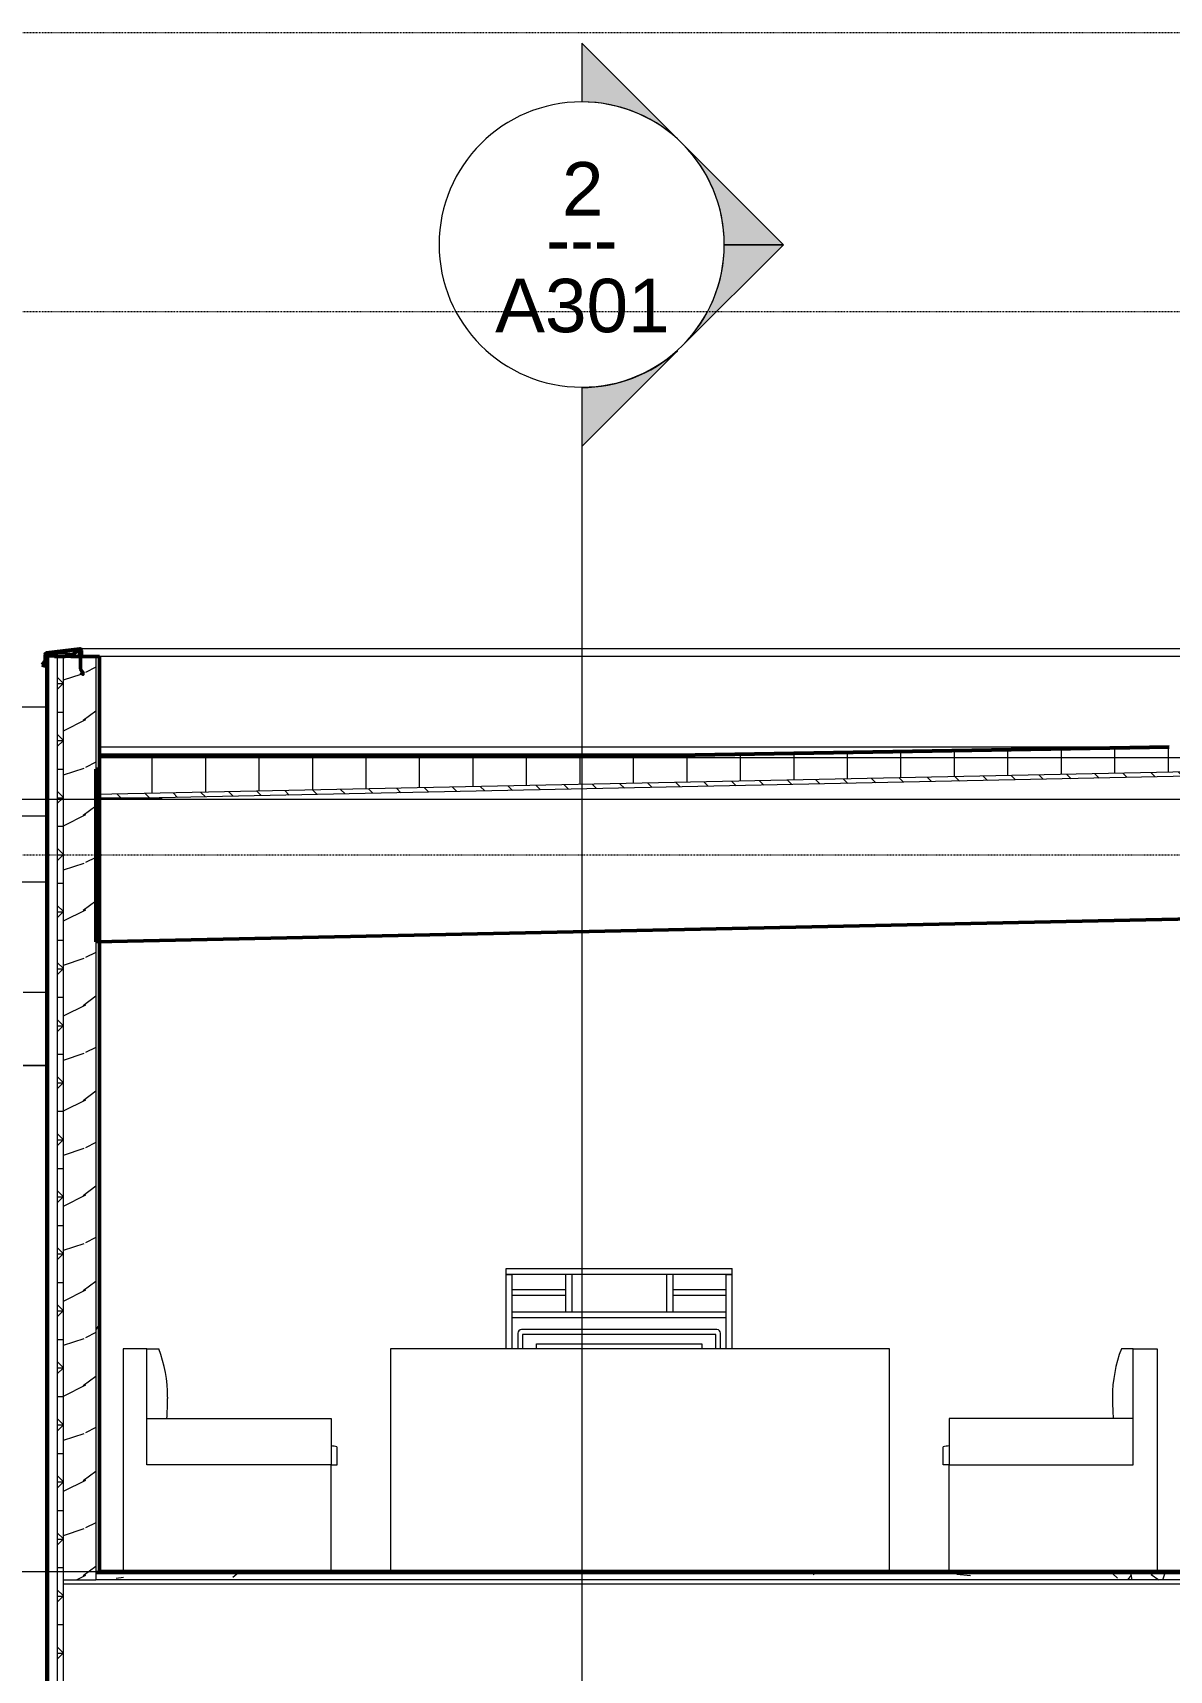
# Model space of a CAD drawing. Header units: inches. Extents: x -4169 to 1217, y -214 to 588.
# Drawn here: x -3863.1 to -3671.8, y 251.4 to 527 of the extents above; entities that cross this region are included whole.
import ezdxf

# ---------------------------------------------------------------- set-up
doc = ezdxf.new("R2010")
doc.units = ezdxf.units.IN
doc.header["$MEASUREMENT"] = 0
doc.linetypes.add('Aligning Line 1_8_', pattern=[0.25, 0.125, -0.125])
doc.linetypes.add('Grid Line 1_2_', pattern=[0.875, 0.5, -0.125, 0.125, -0.125])
for name, color, linetype, lineweight in [('0-1', 7, 'Continuous', 5), ('0-3', 7, 'Continuous', 9), ('A-FLOR-3', 192, 'Continuous', 50), ('A-FLOR-LEVL-1', 51, 'Grid Line 1_2_', 9), ('A-FLOR-MCUT', 51, 'Continuous', 13), ('A-FLOR-PATT-1', 8, 'Continuous', 9), ('A-GENM', 5, 'Continuous', 9), ('A-ROOF', 132, 'Continuous', 13), ('A-ROOF-1', 132, 'Continuous', 50), ('A-ROOF-PATT-1', 132, 'Continuous', 9), ('A-WALL', 113, 'Continuous', 13), ('A-WALL-2', 113, 'Continuous', 50), ('A-WALL-PATT-3', 111, 'Continuous', 9), ('G-ANNO-SYMB', 111, 'Aligning Line 1_8_', 9), ('G-ANNO-SYMB-1', 254, 'Aligning Line 1_8_', 9), ('G-ANNO-SYMB-2', 147, 'Aligning Line 1_8_', 9), ('G-ANNO-SYMB-3', 111, 'Continuous', 9), ('I-FURN', 30, 'Continuous', 9), ('I-FURN-1', 7, 'Continuous', 9)]:
    doc.layers.add(name, color=color, linetype=linetype, lineweight=lineweight)
doc.styles.add('Arial', font='arial.ttf', dxfattribs={"height": 9})
doc.styles.add('Century Gothic', font='ufonts.com_century-gothic.ttf', dxfattribs={"height": 9})
pattern_1 = [(0, (0, 0), (0, 4.798), []), (315, (0, 0), (4.7984266, 0), [6.786, -6.786]), (45, (0, 0), (4.7984266, 0), [6.786, -6.786])]
pattern_2 = [(216.87, (6.397, 15.994), (47.9809429, 31.9870857), [7.997, -71.971]), (206.565, (15.994, 11.196), (-15.993714, -15.994133), [17.881, -17.881]), (198.435, (15.994, 3.199), (-31.9867405, -15.99388), [10.115, -40.461])]
pattern_3 = [(0, (0, 0), (0, 9), []), (90, (0, 0), (-9, 6e-16), [])]

# ---------------------------------------------------------------- blocks, each defined once
blk = doc.blocks.new('CTR - 2nd Phase_rvt-1-BUILDING ELEVATION - COURTYARD - LOOKING EAST')
at = {"layer": 'A-FLOR-LEVL-1'}
for p, q in [((-4168.71, 398), (-1814.21, 398)), ((-4168.71, 268), (-1814.21, 268))]:
    blk.add_line(p, q, dxfattribs=at)
at = {"layer": 'G-ANNO-SYMB-1'}
for p, q in [((-1910.92, 526.95), (-4072.02, 526.95)), ((-1910.92, 388.59), (-4072.02, 388.59))]:
    blk.add_line(p, q, dxfattribs=at)
blk = doc.blocks.new('Entertainment_Center_14771 - Entertainment_Center_14771-1352616-BUILDING ELEVATION - COURTYARD - LOOKING EAST')
at = {"layer": 'I-FURN-1'}
for p, q in [((-3783.41, 319), (-3745.41, 319)), ((-3783.41, 318), (-3783.41, 319)), ((-3745.41, 318), (-3783.41, 318)), ((-3783.41, 318), (-3782.41, 318)), ((-3783.41, 305.5), (-3783.41, 318)), ((-3782.41, 305.5), (-3782.41, 318)), ((-3773.41, 311.72), (-3773.41, 318)), ((-3772.41, 318), (-3773.41, 318)), ((-3772.41, 318), (-3772.41, 311.72)), ((-3756.41, 311.72), (-3756.41, 318)), ((-3755.41, 318), (-3756.41, 318)), ((-3755.41, 318), (-3755.41, 311.72)), ((-3746.41, 318), (-3745.41, 318)), ((-3746.41, 305.5), (-3746.41, 318)), ((-3745.41, 318), (-3745.41, 319)), ((-3745.41, 305.5), (-3745.41, 318)), ((-3782.41, 315.47), (-3773.41, 315.47)), ((-3773.41, 314.47), (-3782.41, 314.47)), ((-3755.41, 315.47), (-3746.41, 315.47)), ((-3746.41, 314.47), (-3755.41, 314.47)), ((-3782.41, 311.72), (-3746.41, 311.72)), ((-3782.41, 310.72), (-3782.41, 311.72)), ((-3773.41, 311.72), (-3772.41, 311.72)), ((-3756.41, 311.72), (-3755.41, 311.72)), ((-3746.41, 310.72), (-3746.41, 311.72)), ((-3746.41, 310.72), (-3782.41, 310.72)), ((-3747.96, 308.72), (-3780.87, 308.72)), ((-3781.46, 308.13), (-3781.46, 305.5)), ((-3748.15, 307.93), (-3780.67, 307.93)), ((-3780.67, 307.93), (-3780.67, 305.5)), ((-3778.31, 306.36), (-3750.52, 306.36)), ((-3778.31, 305.5), (-3778.31, 306.36)), ((-3750.52, 306.36), (-3750.52, 305.5)), ((-3748.15, 305.5), (-3748.15, 307.93)), ((-3747.37, 305.5), (-3747.37, 308.13))]:
    blk.add_line(p, q, dxfattribs=at)
for centre, start, end in [((-3780.87, 308.13), 90, 180), ((-3747.96, 308.13), 0, 90)]:
    blk.add_arc(centre, 0.591, start, end, dxfattribs=at)
blk = doc.blocks.new('Couch-Both_Arms-Generic - 1-1352606-BUILDING ELEVATION - COURTYARD - LOOKING EAST')
at = {"layer": 'I-FURN-1'}
for p, q in [((-3802.9, 305.5), (-3802.9, 268)), ((-3718.9, 305.5), (-3802.9, 305.5)), ((-3718.9, 268), (-3718.9, 305.5))]:
    blk.add_line(p, q, dxfattribs=at)
blk = doc.blocks.new('Couch-Both_Arms-Generic - 2-1523460-BUILDING ELEVATION - COURTYARD - LOOKING EAST')
at = {"layer": 'I-FURN'}
for p, q in [((-3843.9, 293.75), (-3843.9, 305.5)), ((-3843.9, 305.5), (-3841.9, 305.5)), ((-3840.4, 297.37), (-3840.4, 297.12)), ((-3843.9, 286), (-3843.9, 293.75)), ((-3843.9, 293.75), (-3812.9, 293.75)), ((-3812.9, 293.75), (-3812.9, 286)), ((-3811.9, 286), (-3811.9, 289)), ((-3812.9, 286), (-3843.9, 286)), ((-3812.9, 286), (-3811.9, 286))]:
    blk.add_line(p, q, dxfattribs=at)
for centre, radius, start, end in [((-3863.16, 297.37), 22.76, 0, 20.9198), ((-3887.92, 297.12), 47.51, 355.9252, 0), ((-3827.78, 205.74), 84.76, 79.2045, 79.889)]:
    blk.add_arc(centre, radius, start, end, dxfattribs=at)
at = {"layer": 'I-FURN-1'}
for p, q in [((-3847.9, 305.5), (-3847.9, 268)), ((-3843.9, 305.5), (-3847.9, 305.5)), ((-3812.9, 268), (-3812.9, 286))]:
    blk.add_line(p, q, dxfattribs=at)
blk = doc.blocks.new('Couch-Both_Arms-Generic - 2-V8-BUILDING ELEVATION - COURTYARD - LOOKING EAST')
at = {"layer": 'I-FURN'}
for p, q in [((-3677.9, 305.5), (-3679.9, 305.5)), ((-3677.9, 293.75), (-3677.9, 305.5)), ((-3681.4, 297.37), (-3681.4, 297.12)), ((-3677.9, 293.75), (-3708.9, 293.75)), ((-3708.9, 293.75), (-3708.9, 286)), ((-3677.9, 286), (-3677.9, 293.75)), ((-3709.9, 286), (-3709.9, 289)), ((-3708.9, 286), (-3709.9, 286)), ((-3708.9, 286), (-3677.9, 286))]:
    blk.add_line(p, q, dxfattribs=at)
for centre, radius, start, end in [((-3658.65, 297.37), 22.76, 159.0802, 180), ((-3633.89, 297.12), 47.51, 180, 184.0748), ((-3694.03, 205.74), 84.76, 100.111, 100.7955)]:
    blk.add_arc(centre, radius, start, end, dxfattribs=at)
at = {"layer": 'I-FURN-1'}
for p, q in [((-3677.9, 305.5), (-3673.9, 305.5)), ((-3673.9, 305.5), (-3673.9, 268)), ((-3708.9, 268), (-3708.9, 286))]:
    blk.add_line(p, q, dxfattribs=at)
blk = doc.blocks.new('CTR - 1st Phase - Unit Layouts_rvt-1-BUILDING ELEVATION - COURTYARD - LOOKING EAST')
at = {"layer": '0-3'}
for name in ['Entertainment_Center_14771 - Entertainment_Center_14771-1352616-BUILDING ELEVATION - COURTYARD - LOOKING EAST', 'Couch-Both_Arms-Generic - 2-1523460-BUILDING ELEVATION - COURTYARD - LOOKING EAST', 'Couch-Both_Arms-Generic - 1-1352606-BUILDING ELEVATION - COURTYARD - LOOKING EAST', 'Couch-Both_Arms-Generic - 2-V8-BUILDING ELEVATION - COURTYARD - LOOKING EAST']:
    blk.add_blockref(name, (0, 0), dxfattribs=at)
blk = doc.blocks.new('CTR  - Topography_rvt-1-BUILDING ELEVATION - COURTYARD - LOOKING EAST')
at = {"layer": 'G-ANNO-SYMB-2'}
blk.add_line((-1910.92, 480), (-4072.02, 480), dxfattribs=at)
blk = doc.blocks.new('CTR - 1st Phase - Common Walls_rvt-1-BUILDING ELEVATION - COURTYARD - LOOKING EAST')
at = {"layer": 'A-FLOR-LEVL-1'}
for p, q in [((-4168.71, 398), (-1814.21, 398)), ((-4168.71, 268), (-1814.21, 268))]:
    blk.add_line(p, q, dxfattribs=at)
at = {"layer": 'G-ANNO-SYMB-2'}
for p, q in [((-1910.92, 526.95), (-4072.02, 526.95)), ((-1910.92, 526.95), (-4072.02, 526.95)), ((-1910.92, 480), (-4072.02, 480))]:
    blk.add_line(p, q, dxfattribs=at)
blk = doc.blocks.new('Basic Wall _ EXT - FIBER CEMENT - SMALL - ___-1820300-BUILDING ELEVATION - COURTYARD - LOOKING EAST')
at = {"layer": 'A-WALL'}
for p, q in [((-3860.77, 421.83), (-3860.76, 421.87)), ((-3860.75, 421.91), (-3860.72, 421.95)), ((-3856.24, 422.47), (-3860.71, 422.47)), ((-3859.22, 422.24), (-3860.69, 422.24)), ((-3860.64, 421.99), (-3860.6, 422)), ((-3856.64, 422.08), (-3859.43, 422.08)), ((-3856.27, 422.44), (-3859.14, 422.44)), ((-3856.6, 422.16), (-3859.14, 422.16)), ((-3856.67, 422), (-3856.61, 422.04)), ((-3855.03, 423.11), (-3855.39, 423.11)), ((-3405.58, 423.28), (-3855.16, 423.28)), ((-3861.21, 420.6), (-3861.4, 420.6)), ((-3860.97, 420.59), (-3861.2, 420.59)), ((-3861.18, 420.42), (-3860.72, 420.42)), ((-3860.72, 420.64), (-3860.84, 420.64)), ((-3860.72, 420.57), (-3860.8, 420.57)), ((-3854.6, 418.91), (-3854.66, 418.91))]:
    blk.add_line(p, q, dxfattribs=at)
at = {"layer": 'A-WALL', "flags": 128}
for points in [[(-3860.78, 422.6), (-3860.83, 422.59), (-3860.89, 422.56), (-3860.93, 422.52), (-3860.97, 422.47), (-3860.99, 422.41), (-3861, 422.35)], [(-3860.6, 422.08), (-3860.66, 422.07), (-3860.72, 422.05), (-3860.77, 422.01), (-3860.81, 421.95), (-3860.84, 421.89), (-3860.84, 421.87)], [(-3856.66, 422.1), (-3856.71, 422.07), (-3856.77, 422.05), (-3856.83, 422.04)], [(-3855.14, 422.86), (-3855.15, 422.92), (-3855.18, 422.98), (-3855.21, 423.03), (-3855.26, 423.07), (-3855.32, 423.1), (-3855.38, 423.11), (-3855.45, 423.11), (-3855.51, 423.09), (-3855.56, 423.05)], [(-3854.91, 423.03), (-3854.92, 423.09), (-3854.94, 423.15), (-3854.98, 423.2), (-3855.02, 423.24), (-3855.08, 423.27), (-3855.13, 423.28), (-3855.16, 423.28)], [(-3861.32, 420.45), (-3861.26, 420.43), (-3861.2, 420.42)], [(-3861.15, 420.5), (-3861.19, 420.49), (-3861.24, 420.5)], [(-3861.18, 420.42), (-3861.14, 420.42), (-3861.08, 420.44)], [(-3861, 421.44), (-3861, 421.39), (-3861.01, 421.35), (-3861.04, 421.3)], [(-3860.97, 421.26), (-3860.94, 421.32), (-3860.92, 421.38), (-3860.92, 421.44)], [(-3860.85, 421.39), (-3860.85, 421.35), (-3860.86, 421.3), (-3860.88, 421.26)], [(-3860.82, 421.22), (-3860.79, 421.28), (-3860.77, 421.33), (-3860.77, 421.39)], [(-3855.13, 419.85), (-3855.14, 419.89), (-3855.14, 419.94)], [(-3854.9, 419.9), (-3854.91, 419.95), (-3854.91, 419.99)]]:
    blk.add_lwpolyline(points, dxfattribs=at)
blk = doc.blocks.new('Basic Wall _ EXT - FIBER CEMENT - SMALL - ___-1820306-BUILDING ELEVATION - COURTYARD - LOOKING EAST')
at = {"layer": 'A-WALL'}
for p, q in [((-3860.6, 422), (-3860.47, 422)), ((-3860.47, 422), (-3859.43, 422)), ((-3857.65, 422), (-3857.65, 421.96)), ((-3857.65, 421.96), (-3856.83, 421.96)), ((-3855.22, 422), (-3855.22, 419.94)), ((-3855.14, 419.94), (-3855.14, 422)), ((-3854.99, 422), (-3854.99, 419.99)), ((-3854.91, 419.99), (-3854.91, 422)), ((-3855.17, 419.77), (-3854.77, 419.11)), ((-3855.08, 419.12), (-3855.12, 419.05)), ((-3855.12, 419.05), (-3854.73, 418.85)), ((-3854.7, 419.15), (-3855.11, 419.81)), ((-3854.66, 418.91), (-3855.08, 419.12)), ((-3854.94, 419.81), (-3854.54, 419.19)), ((-3854.47, 419.23), (-3854.87, 419.86)), ((-3854.77, 419.11), (-3854.7, 419.15)), ((-3854.59, 418.95), (-3854.66, 418.91))]:
    blk.add_line(p, q, dxfattribs=at)
at = {"layer": 'A-WALL', "flags": 128}
for points in [[(-3860.72, 421.95), (-3860.67, 421.98), (-3860.6, 422)], [(-3856.83, 421.96), (-3856.75, 421.97), (-3856.67, 422)]]:
    blk.add_lwpolyline(points, dxfattribs=at)
at = {"layer": 'A-WALL'}
for centre, radius, start, end in [((-3854.89, 419.94), 0.329, 180, 211.7619), ((-3854.89, 419.94), 0.25, 180, 211.7619), ((-3854.66, 419.99), 0.329, 180, 212.7375), ((-3854.66, 419.99), 0.25, 180, 212.7375), ((-3854.68, 419.1), 0.25, 260.2634, 32.7375), ((-3854.68, 419.1), 0.171, 302.6192, 32.7375)]:
    blk.add_arc(centre, radius, start, end, dxfattribs=at)
at = {"layer": 'A-WALL-2'}
for p, q in [((-3861, 422.35), (-3861, 421.44)), ((-3860.92, 421.44), (-3860.92, 422.35)), ((-3860.85, 421.83), (-3860.85, 421.39)), ((-3855.19, 423.28), (-3860.78, 422.6)), ((-3860.77, 422.52), (-3855.18, 423.2)), ((-3860.71, 422.47), (-3860.77, 422.27)), ((-3860.77, 422.27), (-3860.69, 422.24)), ((-3860.77, 421.39), (-3860.77, 421.83)), ((-3859.14, 422.44), (-3860.71, 422.47)), ((-3860.69, 422.24), (-3860.65, 422.39)), ((-3860.65, 422.39), (-3859.22, 422.37)), ((-3859.43, 422.08), (-3860.6, 422.08)), ((-3860.3, 422.23), (-3860.3, 422.16)), ((-3859.22, 422.23), (-3860.3, 422.23)), ((-3860.3, 422.16), (-3859.14, 422.16)), ((-3859.43, 422), (-3859.43, 422.08)), ((-3859.22, 422.37), (-3859.22, 422.23)), ((-3859.14, 422.16), (-3859.14, 422.44)), ((-3856.83, 422.04), (-3857.65, 422.04)), ((-3857.65, 422.04), (-3857.65, 422)), ((-3855.56, 423.05), (-3856.66, 422.1)), ((-3856.61, 422.04), (-3855.51, 422.99)), ((-3855.22, 422.86), (-3855.22, 422)), ((-3855.14, 422), (-3855.14, 422.86)), ((-3854.99, 423.03), (-3854.99, 422)), ((-3854.91, 422), (-3854.91, 423.03)), ((-3861.04, 421.3), (-3861.51, 420.57)), ((-3861.51, 420.57), (-3861.32, 420.45)), ((-3861.4, 420.6), (-3860.97, 421.26)), ((-3861.28, 420.52), (-3861.4, 420.6)), ((-3860.88, 421.26), (-3861.27, 420.63)), ((-3861.27, 420.63), (-3861.2, 420.59)), ((-3861.2, 420.59), (-3860.82, 421.22)), ((-3860.84, 420.64), (-3861.11, 420.51)), ((-3861.08, 420.44), (-3860.8, 420.57)), ((-3860.8, 420.57), (-3860.84, 420.64))]:
    blk.add_line(p, q, dxfattribs=at)
at = {"layer": 'A-WALL-2', "flags": 128}
for points in [[(-3860.77, 421.83), (-3860.76, 421.89), (-3860.72, 421.95)], [(-3856.67, 422), (-3856.64, 422.02), (-3856.61, 422.04)]]:
    blk.add_lwpolyline(points, dxfattribs=at)
at = {"layer": 'A-WALL-2'}
for centre, radius, start, end in [((-3860.75, 422.35), 0.25, 96.9295, 180), ((-3860.75, 422.35), 0.171, 96.9295, 180), ((-3860.6, 421.83), 0.25, 90, 180), ((-3856.83, 422.29), 0.25, 270, 310.7229), ((-3855.39, 422.86), 0.25, 0, 130.7229), ((-3855.39, 422.86), 0.171, 0, 130.7229), ((-3855.16, 423.03), 0.25, 0, 96.9295), ((-3855.16, 423.03), 0.171, 0, 96.9295), ((-3861.18, 420.67), 0.25, 237.9895, 295.8255), ((-3861.18, 420.67), 0.171, 237.9895, 295.8255), ((-3861.25, 421.44), 0.25, 327.174, 0), ((-3861.25, 421.44), 0.329, 327.174, 0), ((-3861.1, 421.39), 0.25, 328.5676, 0), ((-3861.1, 421.39), 0.329, 328.5676, 0)]:
    blk.add_arc(centre, radius, start, end, dxfattribs=at)
blk = doc.blocks.new('077123 - Manufactured Gutters and Downspouts - 077123 - Manufactured Gutters and Downspouts-2024313-BUILDING ELEVATION - COURTYARD - LOOKING EAST')
at = {"layer": 'A-GENM'}
for p, q in [((-3871.39, 413.51), (-3860.72, 413.51)), ((-3860.72, 395.11), (-3871.39, 395.11)), ((-3868.04, 384.1), (-3860.72, 384.1)), ((-3864.7, 365.5), (-3860.72, 365.5)), ((-3860.72, 353.15), (-3864.7, 353.15)), ((-3864.7, 353.15), (-3860.72, 353.15))]:
    blk.add_line(p, q, dxfattribs=at)
blk = doc.blocks.new('Section - Section Head - Filled-22785-BUILDING ELEVATION - COURTYARD - LOOKING EAST')
at = {"layer": 'G-ANNO-SYMB-3'}
h = blk.add_hatch(color=256, dxfattribs=at)
edge = h.paths.add_edge_path(flags=0)
edge.add_line((-2563.93, -152), (-2547.82, -135.9))
edge.add_line((-2547.82, -135.9), (-2547.82, -145.81))
edge.add_arc((-2547.82, -169.84), 24.03, 90, 132.0784)
h = blk.add_hatch(color=256, dxfattribs=at)
edge = h.paths.add_edge_path(flags=0)
edge.add_arc((-2547.82, -169.84), 24, 135, 180)
edge.add_line((-2571.82, -169.84), (-2581.76, -169.84))
edge.add_line((-2581.76, -169.84), (-2564.79, -152.87))
h = blk.add_hatch(color=256, dxfattribs=at)
edge = h.paths.add_edge_path(flags=0)
edge.add_line((-2564.79, -186.81), (-2581.76, -169.84))
edge.add_line((-2581.76, -169.84), (-2571.82, -169.84))
edge.add_arc((-2547.82, -169.84), 24, 180, 225)
h = blk.add_hatch(color=256, dxfattribs=at)
edge = h.paths.add_edge_path(flags=0)
edge.add_arc((-2547.82, -169.84), 24.03, 227.9216, 270)
edge.add_line((-2547.82, -193.87), (-2547.82, -203.78))
edge.add_line((-2547.82, -203.78), (-2563.93, -187.68))
for p, q in [((-2547.82, -135.9), (-2563.93, -152)), ((-2547.82, -145.81), (-2547.82, -135.9)), ((-2564.79, -152.87), (-2581.76, -169.84)), ((-2571.82, -169.84), (-2581.76, -169.84)), ((-2581.76, -169.84), (-2564.79, -186.81)), ((-2581.76, -169.84), (-2571.82, -169.84)), ((-2563.93, -187.68), (-2547.82, -203.78)), ((-2547.82, -203.78), (-2547.82, -193.87))]:
    blk.add_line(p, q, dxfattribs=at)
for centre, radius, start, end in [((-2547.82, -169.87), 24, 90, 270), ((-2547.82, -169.84), 24.03, 90, 132.0784), ((-2547.82, -169.87), 24, 270, 90), ((-2547.82, -169.84), 24, 135, 180), ((-2547.82, -169.84), 24, 180, 225), ((-2547.82, -169.84), 24.03, 227.9216, 270)]:
    blk.add_arc(centre, radius, start, end, dxfattribs=at)

msp = doc.modelspace()

# ---------------------------------------------------------------- hatches: boundary and pattern name
at = {"layer": 'A-FLOR-PATT-1'}
h = msp.add_hatch(dxfattribs=at)
h.set_pattern_fill('FP_2', color=256, style=0, pattern_type=2)
h.set_pattern_definition([(50, (0, 0), (27.5427, -2.40992), [2.88, -31.68]), (355, (0, 0), (-5.32784, 28.88427), [2.304, -25.344]), (100.451, (2.295, -0.2), (22.21532, 26.47393), [2.448, -26.924]), (46.184, (0, 7.68), (40.98187, -6.35642), [4.32, -47.52]), (96.636, (3.415, 7.15), (35.89075, 37.4062), [3.671, -40.386]), (351.184, (0, 7.68), (35.89097, 37.4062), [3.456, -38.016]), (21, (3.84, 5.76), (22.92104, -15.46073), [2.88, -31.68]), (326, (3.84, 5.76), (9.34353, 27.84574), [2.304, -25.344]), (71.451, (5.75, 4.472), (32.26477, 12.38442), [2.448, -26.924]), (37.5, (0, 0), (0.466855, 12.782707), [1.267, -23.77, 1.267, -24.461, -25.44]), (37.5, (0, 0), (0.466855, 12.782707), [-50.765, 1.267, -24.173]), (7.5, (0, 0), (10.10159, 15.14509), [1.267, -13.402, 1.267, -23.194, -9.696]), (7.5, (0, 0), (10.10159, 15.14509), [-39.13, 1.267, -8.429]), (327.5, (-8.563, 0), (20.49916, -0.86578), [1.267, -8.333, 1.267, -28.685, -39.744]), (327.5, (-8.563, 0), (20.49916, -0.86578), [-39.552, 1.267, -38.477]), (317.5, (-12.403, 0), (22.39478, 3.84429), [1.267, -11.213, 1.267, -18.624, -28.224]), (317.5, (-12.403, 0), (22.39478, 3.84429), [-32.371, 1.267, -26.957])])
h.paths.add_polyline_path([(-3430.4416, 266.625), (-3402.7987, 266.625), (-3402.7987, 267.625), (-3852.4737, 267.625), (-3852.4737, 266.625), (-3464.2088, 266.625)], flags=0)
at = {"layer": 'A-ROOF-PATT-1'}
h = msp.add_hatch(dxfattribs=at)
h.set_pattern_fill('FP_26', color=256, style=0, pattern_type=2)
h.set_pattern_definition(pattern_3)
h.paths.add_polyline_path([(-3852.4737, 398.7554), (-3671.8487, 402.5193), (-3851.8487, 402.5193), (-3851.8487, 402.7693), (-3852.4737, 402.7562), (-3852.4737, 400.844)], flags=0)
h.paths.add_polyline_path([(-3671.8487, 402.5184), (-3407.6737, 408.022), (-3407.6737, 412.0229), (-3671.8487, 406.5193), (-3671.8487, 402.5193)], flags=0)
h = msp.add_hatch(dxfattribs=at)
h.set_pattern_fill('FP_6', color=256, style=0, pattern_type=2)
h.set_pattern_definition(pattern_1)
h.paths.add_polyline_path([(-3852.4737, 398.0052), (-3407.6737, 407.2719), (-3407.6737, 408.022), (-3852.4737, 398.7554)], flags=0)
h = msp.add_hatch(dxfattribs=at)
h.set_pattern_fill('FP_26', color=256, style=0, pattern_type=2)
h.set_pattern_definition(pattern_3)
h.paths.add_polyline_path([(-3851.8487, 402.5193), (-3671.8487, 402.5193), (-3671.8487, 406.5193), (-3754.9429, 405.1344), (-3851.8487, 405.1344), (-3851.8487, 402.7693)], flags=0)
at = {"layer": 'A-WALL-PATT-3'}
h = msp.add_hatch(dxfattribs=at)
h.set_pattern_fill('FP_6', color=256, style=0, pattern_type=2)
h.set_pattern_definition(pattern_1)
h.paths.add_polyline_path([(-3858.9737, 350.5), (-3857.9737, 350.5), (-3857.9737, 422), (-3858.9737, 422), (-3858.9737, 358.791)], flags=0)
h = msp.add_hatch(dxfattribs=at)
h.set_pattern_fill('FP_7', color=256, style=0, pattern_type=2)
h.set_pattern_definition(pattern_2)
h.paths.add_polyline_path([(-3852.5322, 350.5), (-3852.4737, 350.5), (-3852.4737, 422), (-3854.9137, 422), (-3854.874, 419.8572), (-3854.473, 419.2336), (-3854.4748, 418.9604), (-3854.7256, 418.852), (-3855.1185, 419.0484), (-3855.0833, 419.1188), (-3854.6624, 418.9084), (-3854.591, 418.9541), (-3854.516, 419.0618), (-3854.5722, 419.2422), (-3854.9791, 419.8997), (-3854.9924, 419.9924), (-3854.9924, 422), (-3855.145, 422), (-3855.1076, 419.8084), (-3854.6987, 419.1481), (-3854.7657, 419.1066), (-3855.2112, 419.8501), (-3855.2237, 419.94), (-3855.2237, 422), (-3857.9737, 422), (-3857.9737, 350.5)], flags=0)
h = msp.add_hatch(dxfattribs=at)
h.set_pattern_fill('FP_6', color=256, style=0, pattern_type=2)
h.set_pattern_definition(pattern_1)
h.paths.add_polyline_path([(-3858.9737, 109.75), (-3857.9737, 109.75), (-3857.9737, 149), (-3858.9737, 149), (-3858.9737, 127.4995)], flags=0)
h.paths.add_polyline_path([(-3858.9737, 229.75), (-3857.9737, 229.75), (-3857.9737, 350.5), (-3858.9737, 350.5), (-3858.9737, 232.632)], flags=0)
h = msp.add_hatch(dxfattribs=at)
h.set_pattern_fill('FP_7', color=256, style=0, pattern_type=2)
h.set_pattern_definition(pattern_2)
h.paths.add_polyline_path([(-3857.9737, 109.75), (-3852.4737, 109.75), (-3852.4737, 111.25), (-3857.9737, 111.25), (-3857.9737, 110.125)], flags=0)
h.paths.add_polyline_path([(-3852.4737, 136), (-3852.4737, 149), (-3857.9737, 149), (-3857.9737, 136), (-3852.5322, 136)], flags=0)
h.paths.add_polyline_path([(-3852.5322, 229.75), (-3852.4737, 229.75), (-3852.4737, 241.875), (-3857.9737, 241.875), (-3857.9737, 229.75), (-3856.7531, 229.75)], flags=0)
h.paths.add_polyline_path([(-3857.9737, 266.625), (-3852.4737, 266.625), (-3852.4737, 350.5), (-3857.9737, 350.5), (-3857.9737, 268)], flags=0)
h = msp.add_hatch(dxfattribs=at)
h.set_pattern_fill('FP_1', color=256, style=0, pattern_type=2)
h.set_pattern_definition([(0, (0, 0), (30.72, 7.68), [1.267, -21.773, 1.267, -21.773, -122.88]), (0, (0, 0), (30.72, 7.68), [-46.08, 1.267, -44.813, 1.267, -21.773, -53.76]), (0, (0, 0), (30.72, 7.68), [-115.2, 1.267, -14.093, 1.267, -37.133]), (120, (11.52, 3.84), (-22.011075, 22.7643), [1.267, -21.773, 1.267, -21.773, -122.88]), (120, (11.52, 3.84), (-22.011075, 22.7643), [-46.08, 1.267, -44.813, 1.267, -21.773, -53.76]), (120, (11.52, 3.84), (-22.011075, 22.7643), [-115.2, 1.267, -14.093, 1.267, -37.133]), (240, (15.36, 19.2), (-8.708925, -30.4443), [1.267, -21.773, 1.267, -21.773, -122.88]), (240, (15.36, 19.2), (-8.708925, -30.4443), [-46.08, 1.267, -44.813, 1.267, -21.773, -53.76]), (240, (15.36, 19.2), (-8.708925, -30.4443), [-115.2, 1.267, -14.093, 1.267, -37.133])])
h.paths.add_polyline_path([(-3852.4737, 109.75), (-3851.8487, 109.75), (-3851.8487, 110.125), (-3852.4737, 110.125)], flags=0)
h.paths.add_polyline_path([(-3851.8487, 137.375), (-3851.8487, 149), (-3852.4737, 149), (-3852.4737, 137.375)], flags=0)
h.paths.add_polyline_path([(-3851.8487, 229.75), (-3851.8487, 240.75), (-3852.4737, 240.75), (-3852.4737, 229.75)], flags=0)
h.paths.add_polyline_path([(-3851.8487, 268), (-3851.8487, 350.5), (-3852.4737, 350.5), (-3852.4737, 268)], flags=0)

# ---------------------------------------------------------------- linework, layer by layer
at = {"layer": 'A-FLOR-3'}
msp.add_line((-3402.7987, 268), (-3851.8487, 268), dxfattribs=at)
at = {"layer": 'A-FLOR-LEVL-1'}
for p, q in [((-4167.9645, 398), (-1814.9564, 398)), ((-4167.9645, 268), (-1814.9564, 268))]:
    msp.add_line(p, q, dxfattribs=at)
at = {"layer": 'A-FLOR-MCUT'}
for p, q in [((-3851.8487, 268), (-3852.4737, 268)), ((-3402.7987, 267.875), (-3852.4737, 267.875)), ((-3402.7987, 267.625), (-3852.4737, 267.625)), ((-3402.7987, 265.875), (-3857.9737, 265.875)), ((-3402.7987, 266.625), (-3852.4737, 266.625))]:
    msp.add_line(p, q, dxfattribs=at)
at = {"layer": 'A-ROOF'}
for p, q in [((-3407.6737, 408.022), (-3852.4737, 398.7554)), ((-3407.6737, 407.2719), (-3852.4737, 398.0052)), ((-3851.8487, 406.7693), (-3671.8487, 406.7693)), ((-3754.9429, 405.1344), (-3851.8487, 405.1344)), ((-3671.8487, 406.5193), (-3754.9429, 405.1344)), ((-3851.8487, 402.7693), (-3852.4737, 402.7562))]:
    msp.add_line(p, q, dxfattribs=at)
at = {"layer": 'A-ROOF-1'}
for p, q in [((-3754.9434, 405.3844), (-3851.8487, 405.3844)), ((-3671.8487, 406.7693), (-3754.9434, 405.3844)), ((-3851.8487, 403.0193), (-3852.4737, 403.0063)), ((-3852.4737, 403.0063), (-3852.4737, 374)), ((-3852.4737, 374), (-3407.6737, 383.2667))]:
    msp.add_line(p, q, dxfattribs=at)
at = {"layer": 'A-WALL'}
for p, q in [((-3859.4269, 422), (-3860.598, 422)), ((-3860.4737, 422), (-3860.4737, 229.75)), ((-3858.9737, 422), (-3858.9737, 229.75)), ((-3857.9737, 422), (-3857.9737, 229.75)), ((-3857.651, 421.9615), (-3857.651, 422)), ((-3856.8255, 421.9615), (-3857.651, 421.9615)), ((-3856.8255, 422), (-3856.6721, 422)), ((-3855.2237, 419.94), (-3855.2237, 422)), ((-3855.145, 422), (-3855.145, 419.94)), ((-3854.9924, 419.9924), (-3854.9924, 422)), ((-3854.9137, 422), (-3854.9137, 419.9924)), ((-3852.4737, 422), (-3852.4737, 266.625)), ((-3408.9237, 422), (-3851.8487, 422)), ((-3854.7657, 419.1066), (-3855.1745, 419.767)), ((-3855.1185, 419.0484), (-3855.0833, 419.1188)), ((-3854.7256, 418.852), (-3855.1185, 419.0484)), ((-3855.1076, 419.8084), (-3854.6987, 419.1481)), ((-3855.0833, 419.1188), (-3854.6624, 418.9084)), ((-3854.5393, 419.191), (-3854.9402, 419.8146)), ((-3854.874, 419.8572), (-3854.473, 419.2336)), ((-3854.6987, 419.1481), (-3854.7657, 419.1066)), ((-3854.6624, 418.9084), (-3854.591, 418.9541)), ((-3854.6624, 418.9084), (-3854.595, 418.9084)), ((-3854.591, 418.9541), (-3854.4893, 418.9541)), ((-3860.4737, 350.5), (-3860.7237, 350.5)), ((-3857.9737, 266.625), (-3852.4737, 266.625))]:
    msp.add_line(p, q, dxfattribs=at)
for centre, radius, start, end in [((-3860.598, 421.8287), 0.1713, 90, 137.235967), ((-3856.8255, 422.2903), 0.3287, 270, 298.001089), ((-3854.895, 419.94), 0.3287, 180, 211.7619), ((-3854.895, 419.94), 0.25, 180, 211.7619), ((-3854.6637, 419.9924), 0.3287, 180, 212.737463), ((-3854.6637, 419.9924), 0.25, 180, 212.737463), ((-3854.6833, 419.0984), 0.25, 260.26337, 32.737463), ((-3854.6833, 419.0984), 0.1713, 302.619243, 32.737463)]:
    msp.add_arc(centre, radius, start, end, dxfattribs=at)
for points in [[(-3855.1281, 419.8497), (-3855.1337, 419.8641), (-3855.1421, 419.8938), (-3855.145, 419.9246), (-3855.145, 419.94)], [(-3854.8958, 419.8995), (-3854.9017, 419.9142), (-3854.9106, 419.9448), (-3854.9137, 419.9765), (-3854.9137, 419.9924)]]:
    msp.add_open_spline(points, degree=3, dxfattribs=at)
at = {"layer": 'A-WALL-2'}
for p, q in [((-3860.7237, 421.945), (-3860.7237, 229.75)), ((-3857.651, 422), (-3859.4269, 422)), ((-3855.2237, 422), (-3856.6711, 422)), ((-3854.9924, 422), (-3855.145, 422)), ((-3851.8487, 422), (-3854.9137, 422)), ((-3851.8487, 268), (-3851.8487, 422))]:
    msp.add_line(p, q, dxfattribs=at)
at = {"layer": 'G-ANNO-SYMB'}
for p, q in [((-1910.9153, 526.9531), (-4072.0193, 526.9531)), ((-1910.9153, 480), (-4072.0193, 480))]:
    msp.add_line(p, q, dxfattribs=at)
at = {"layer": 'G-ANNO-SYMB-3'}
msp.add_line((-3770.7237, 467.281), (-3770.7237, -155.7269), dxfattribs=at)

# ---------------------------------------------------------------- block references
at = {"layer": '0-1'}
for name in ['CTR - 2nd Phase_rvt-1-BUILDING ELEVATION - COURTYARD - LOOKING EAST', 'CTR - 1st Phase - Common Walls_rvt-1-BUILDING ELEVATION - COURTYARD - LOOKING EAST', 'CTR  - Topography_rvt-1-BUILDING ELEVATION - COURTYARD - LOOKING EAST', 'CTR - 1st Phase - Unit Layouts_rvt-1-BUILDING ELEVATION - COURTYARD - LOOKING EAST']:
    msp.add_blockref(name, (0, 0), dxfattribs=at)
at = {"layer": 'A-GENM'}
msp.add_blockref('077123 - Manufactured Gutters and Downspouts - 077123 - Manufactured Gutters and Downspouts-2024313-BUILDING ELEVATION - COURTYARD - LOOKING EAST', (0, 0), dxfattribs=at)
at = {"layer": 'A-WALL'}
for name in ['Basic Wall _ EXT - FIBER CEMENT - SMALL - ___-1820306-BUILDING ELEVATION - COURTYARD - LOOKING EAST', 'Basic Wall _ EXT - FIBER CEMENT - SMALL - ___-1820300-BUILDING ELEVATION - COURTYARD - LOOKING EAST']:
    msp.add_blockref(name, (0, 0), dxfattribs=at)
at = {"layer": 'G-ANNO-SYMB-3', "rotation": 180}
msp.add_blockref('Section - Section Head - Filled-22785-BUILDING ELEVATION - COURTYARD - LOOKING EAST', (-6318.5449, 321.4424), dxfattribs=at)

# ---------------------------------------------------------------- texts
at = {"layer": 'G-ANNO-SYMB-3', "char_height": 9, "attachment_point": 1}
for s, insert, width, style in [('2', (-3774.0447, 505.1897), 8.484, 'Arial'), ('---', (-3776.696, 496.683), 15.453, 'Century Gothic'), ('A301', (-3785.2888, 485.5534), 35.754, 'Arial')]:
    msp.add_mtext(s, dxfattribs=dict(at, insert=insert, width=width, style=style))

doc.saveas('drawing.dxf')
